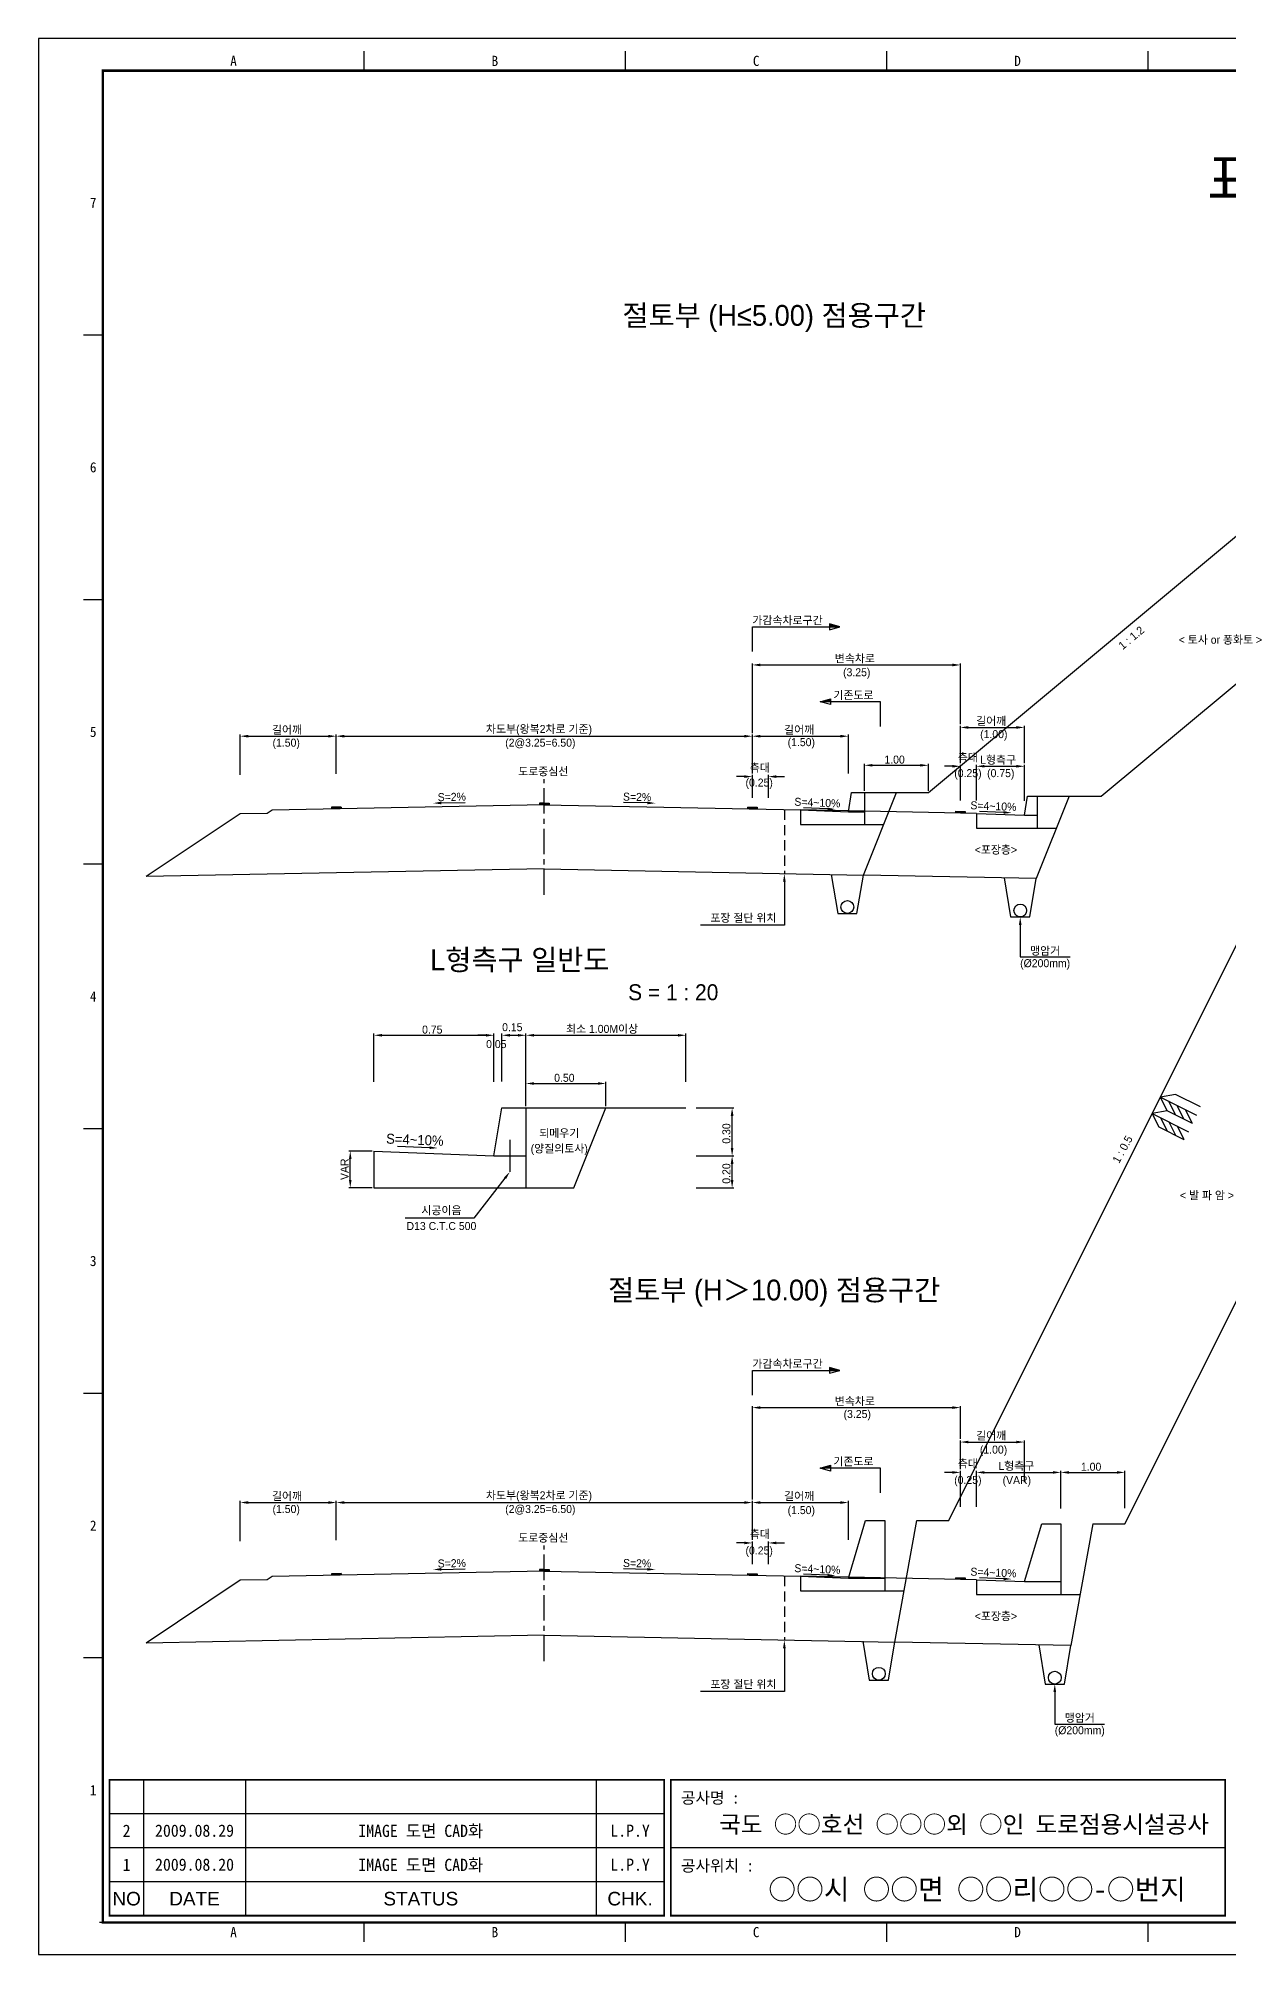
# Model space of a CAD drawing. Header units: millimetres. Extents: x 462 to 886, y -8 to 291.
# Drawn here: x 462.3 to 648.3, y -8.2 to 291.2 of the extents above; entities that cross this region are included whole.
import ezdxf
from ezdxf.enums import TextEntityAlignment as Align

# ---------------------------------------------------------------- set-up
doc = ezdxf.new("R2010")
doc.units = ezdxf.units.MM
doc.header["$LTSCALE"] = 0.25
doc.linetypes.add('CENTER', pattern=[50.8, 31.75, -6.35, 6.35, -6.35])
doc.linetypes.add('HIDDEN', pattern=[9.525, 6.35, -3.175])
for name, color, linetype in [('CC-BNCH-0005', 5, 'Continuous'), ('CC-GSTR-0004', 4, 'Continuous'), ('CM-LANE-0030', 30, 'Continuous'), ('CZ-DIMT-0002', 7, 'Continuous'), ('CZ-EXST-0002', 22, 'Continuous'), ('CZ-LIN1-0007', 7, 'Continuous'), ('CZ-LIN2-0003', 3, 'Continuous'), ('CZ-LINE-0001', 7, 'Continuous'), ('CZ-MACL-0006', 6, 'Continuous'), ('CZ-TEXT-BOX0', 7, 'Continuous'), ('TITLE', 7, 'Continuous')]:
    doc.layers.add(name, color=color, linetype=linetype)
doc.styles.add('견고딕', font='arial.ttf')
doc.styles.add('돋움', font='')
doc.styles.add('돋음체', font='')
doc.styles.get('돋움').set_extended_font_data('Dotum')
doc.styles.get('돋음체').set_extended_font_data('DotumChe')

msp = doc.modelspace()

# ---------------------------------------------------------------- hatches: boundary and pattern name
at = {"layer": 'CM-LANE-0030'}
h = msp.add_hatch(color=256, dxfattribs=at)
h.paths.add_polyline_path([(541.36, 171.73), (541.36, 171.48), (542.11, 171.47), (542.11, 171.72)])
h.paths.add_polyline_path([(541.36, 171.48), (541.36, 171.73), (540.61, 171.72), (540.61, 171.47)])
h = msp.add_hatch(color=256, dxfattribs=at)
h.paths.add_polyline_path([(541.36, 52.01), (541.36, 51.76), (542.11, 51.74), (542.11, 51.99)])
h.paths.add_polyline_path([(541.36, 51.76), (541.36, 52.01), (540.61, 51.99), (540.61, 51.74)])
at = {"layer": 'CZ-LIN1-0007'}
for points in [[(508.11, 170.82), (508.11, 171.07), (509.61, 171.1), (509.61, 170.85)], [(574.61, 170.82), (574.61, 171.07), (573.11, 171.1), (573.11, 170.85)], [(607.11, 170.17), (607.11, 170.42), (605.61, 170.45), (605.61, 170.2)], [(508.11, 51.09), (508.11, 51.34), (509.61, 51.37), (509.61, 51.12)], [(574.61, 51.09), (574.61, 51.34), (573.11, 51.37), (573.11, 51.12)], [(607.11, 50.44), (607.11, 50.69), (605.61, 50.72), (605.61, 50.47)]]:
    msp.add_hatch(color=256, dxfattribs=at).paths.add_polyline_path(points)
at = {"layer": 'CZ-LINE-0001'}
for points in [[(587.54, 199.25), (585.9, 199.71), (585.9, 199.25)], [(586.08, 187.56), (586.08, 188.02), (584.44, 187.56)], [(587.54, 83.11), (585.9, 83.57), (585.9, 83.11)], [(586.08, 67.84), (586.08, 68.3), (584.44, 67.84)]]:
    msp.add_hatch(color=256, dxfattribs=at).paths.add_polyline_path(points)

# ---------------------------------------------------------------- linework, layer by layer
at = {"layer": 'CC-BNCH-0005'}
for p, q in [((613.19, 160.05), (614.21, 153.95)), ((617.21, 153.95), (618.21, 159.95)), ((614.21, 153.95), (617.21, 153.95)), ((618.59, 40.21), (619.61, 34.11)), ((622.61, 34.11), (623.61, 40.11)), ((619.61, 34.11), (622.61, 34.11))]:
    msp.add_line(p, q, dxfattribs=at)
for centre in [(615.71, 154.95), (621.11, 35.11)]:
    msp.add_circle(centre, 1, dxfattribs=at)
at = {"layer": 'CC-GSTR-0004'}
for p, q in [((616.36, 169.83), (616.86, 172.83)), ((616.86, 172.83), (618.36, 172.83)), ((618.36, 172.83), (618.36, 167.83)), ((608.86, 170.13), (616.36, 169.83)), ((608.86, 170.13), (608.86, 167.83)), ((608.86, 167.83), (618.36, 167.83)), ((616.36, 169.83), (618.36, 169.83)), ((533.49, 116.62), (534.74, 124.12)), ((534.74, 124.12), (538.49, 124.12)), ((538.49, 124.12), (538.49, 111.62)), ((514.74, 117.37), (533.49, 116.62)), ((514.74, 117.37), (514.74, 111.62)), ((533.49, 116.62), (538.49, 116.62)), ((514.74, 111.62), (538.49, 111.62)), ((616.36, 50.11), (619.06, 59.11)), ((619.06, 59.11), (622.06, 59.11)), ((622.06, 59.11), (622.06, 48.11)), ((608.86, 50.41), (616.36, 50.11)), ((608.86, 50.41), (608.86, 48.11)), ((608.86, 48.11), (622.06, 48.11)), ((616.36, 50.11), (622.06, 50.11))]:
    msp.add_line(p, q, dxfattribs=at)
at = {"layer": 'CM-LANE-0030'}
for p, q in [((541.36, 171.73), (540.61, 171.72)), ((540.61, 171.72), (540.61, 171.47)), ((541.36, 171.73), (542.11, 171.72)), ((542.11, 171.72), (542.11, 171.5)), ((542.11, 171.72), (542.11, 171.47)), ((541.36, 52.01), (540.61, 51.99)), ((540.61, 51.99), (540.61, 51.74)), ((541.36, 52.01), (542.11, 51.99)), ((542.11, 51.99), (542.11, 51.74)), ((542.11, 51.99), (542.11, 51.77))]:
    msp.add_line(p, q, dxfattribs=at)
at = {"layer": 'CZ-EXST-0002'}
for p, q in [((601.36, 173.38), (652.3, 215.83)), ((541.36, 171.48), (498.86, 170.63)), ((541.36, 171.48), (581.36, 170.68)), ((581.36, 170.68), (588.86, 170.38)), ((581.36, 170.68), (581.36, 168.38)), ((588.86, 170.38), (589.36, 173.38)), ((589.36, 173.38), (591.36, 173.38)), ((591.2, 160.49), (596.36, 173.38)), ((591.36, 173.38), (591.36, 168.38)), ((591.36, 173.38), (601.36, 173.38)), ((493.86, 170.03), (479.17, 160.24)), ((498.09, 170.12), (493.86, 170.03)), ((498.86, 170.63), (498.09, 170.12)), ((581.36, 168.38), (591.36, 168.38)), ((588.86, 170.38), (591.36, 170.38)), ((591.36, 168.38), (594.36, 168.38)), ((541.36, 161.48), (479.17, 160.24)), ((541.36, 161.48), (591.2, 160.49)), ((586.18, 160.59), (587.2, 154.49)), ((590.2, 154.49), (591.2, 160.49)), ((587.2, 154.49), (590.2, 154.49)), ((604.56, 59.66), (651.08, 152.71)), ((638.68, 123.66), (637.63, 125.79)), ((637.63, 125.79), (643.26, 122.98)), ((636.34, 123.22), (641.98, 120.4)), ((637.39, 121.09), (636.34, 123.22)), ((639.98, 123.01), (638.93, 125.14)), ((641.29, 122.35), (640.24, 124.49)), ((642.6, 121.7), (641.55, 123.83)), ((641.32, 119.12), (637.39, 121.09)), ((638.7, 120.43), (637.65, 122.57)), ((640, 119.78), (638.95, 121.91)), ((641.31, 119.13), (640.26, 121.26)), ((588.86, 50.66), (591.56, 59.66)), ((591.56, 59.66), (594.56, 59.66)), ((594.56, 59.66), (594.56, 48.66)), ((596.11, 40.66), (599.56, 59.66)), ((599.56, 59.66), (604.56, 59.66)), ((498.86, 50.91), (498.09, 50.39)), ((541.36, 51.76), (498.86, 50.91)), ((541.36, 51.76), (581.36, 50.96)), ((581.36, 50.96), (588.86, 50.66)), ((581.36, 50.96), (581.36, 48.66)), ((493.86, 50.31), (479.17, 40.51)), ((498.09, 50.39), (493.86, 50.31)), ((581.36, 48.66), (590.86, 48.66)), ((588.86, 50.66), (594.56, 50.66)), ((590.86, 48.66), (594.56, 48.66)), ((594.56, 48.66), (597.56, 48.66)), ((541.36, 41.76), (479.17, 40.51)), ((541.36, 41.76), (596.11, 40.66)), ((591.1, 40.81), (592.12, 34.71)), ((595.12, 34.71), (596.12, 40.71)), ((592.12, 34.71), (595.12, 34.71))]:
    msp.add_line(p, q, dxfattribs=at)
for points in [[(643.89, 124.27), (639.96, 126.23), (637.63, 125.79)], [(642.6, 121.7), (638.68, 123.66), (636.34, 123.22)]]:
    msp.add_lwpolyline(points, dxfattribs=at)
for centre in [(588.7, 155.49), (593.62, 35.71)]:
    msp.add_circle(centre, 1, dxfattribs=at)
at = {"layer": 'CZ-LIN1-0007'}
for p, q in [((509.61, 171.1), (508.11, 171.07)), ((508.11, 171.07), (508.11, 170.82)), ((509.61, 171.1), (509.61, 170.85)), ((573.11, 171.1), (574.61, 171.07)), ((573.11, 171.1), (573.11, 170.85)), ((574.61, 171.07), (574.61, 170.82)), ((605.61, 170.45), (605.61, 170.2)), ((605.61, 170.45), (607.11, 170.42)), ((607.11, 170.42), (607.11, 170.17)), ((509.61, 51.37), (508.11, 51.34)), ((508.11, 51.34), (508.11, 51.09)), ((509.61, 51.37), (509.61, 51.12)), ((573.11, 51.37), (573.11, 51.12)), ((573.11, 51.37), (574.61, 51.34)), ((574.61, 51.34), (574.61, 51.09)), ((605.61, 50.72), (607.11, 50.69)), ((605.61, 50.72), (605.61, 50.47)), ((607.11, 50.69), (607.11, 50.44))]:
    msp.add_line(p, q, dxfattribs=at)
at = {"layer": 'CZ-LIN2-0003'}
for p, q in [((628.36, 172.83), (687.15, 221.82)), ((623.36, 172.83), (618.21, 159.95)), ((618.36, 172.83), (628.36, 172.83)), ((618.36, 167.83), (621.36, 167.83)), ((618.21, 159.95), (591.2, 160.49)), ((632.06, 59.11), (678.58, 152.16)), ((538.49, 124.12), (563.49, 124.12)), ((545.99, 111.62), (550.99, 124.12)), ((538.49, 111.62), (545.99, 111.62)), ((627.06, 59.11), (623.61, 40.11)), ((627.06, 59.11), (632.06, 59.11)), ((622.06, 48.11), (625.06, 48.11)), ((623.61, 40.11), (596.11, 40.66))]:
    msp.add_line(p, q, dxfattribs=at)
for points in [[(608.86, 170.13), (581.36, 170.68)], [(608.86, 50.41), (581.36, 50.96)]]:
    msp.add_lwpolyline(points, dxfattribs=at)
at = {"layer": 'CZ-LINE-0001'}
for p, q in [((573.86, 195.39), (573.86, 199.25)), ((573.86, 199.25), (587.54, 199.25)), ((587.54, 199.25), (585.9, 199.71)), ((585.9, 199.71), (585.9, 198.79)), ((585.9, 198.79), (587.54, 199.25)), ((573.86, 182.68), (573.86, 193.56)), ((575.11, 193.31), (605.11, 193.31)), ((606.36, 184.05), (606.36, 193.56)), ((584.44, 187.56), (586.08, 188.02)), ((593.86, 187.56), (584.44, 187.56)), ((586.08, 187.11), (584.44, 187.56)), ((586.08, 188.02), (586.08, 187.11)), ((593.86, 183.71), (593.86, 187.56)), ((606.36, 177.98), (606.36, 183.8)), ((607.61, 183.55), (615.11, 183.55)), ((616.36, 177.98), (616.36, 183.8)), ((493.86, 176.16), (493.86, 182.43)), ((495.11, 182.18), (507.61, 182.18)), ((508.86, 176.29), (508.86, 182.43)), ((508.86, 176.29), (508.86, 182.43)), ((510.11, 182.18), (572.61, 182.18)), ((573.86, 176.37), (573.86, 182.43)), ((573.86, 176.37), (573.86, 182.43)), ((575.11, 182.18), (587.61, 182.18)), ((588.86, 176.37), (588.86, 182.43)), ((591.36, 173.63), (591.36, 177.88)), ((592.61, 177.63), (600.11, 177.63)), ((601.36, 173.63), (601.36, 177.88)), ((605.11, 177.48), (603.86, 177.48)), ((606.36, 172.13), (606.36, 177.73)), ((608.86, 172.13), (608.86, 177.73)), ((608.86, 172.13), (608.86, 177.73)), ((610.11, 177.48), (611.36, 177.48)), ((610.11, 177.48), (615.11, 177.48)), ((616.36, 172.08), (616.36, 177.73)), ((572.61, 175.87), (571.36, 175.87)), ((573.86, 172.53), (573.86, 176.12)), ((576.36, 172.53), (576.36, 176.12)), ((577.61, 175.87), (578.86, 175.87)), ((557.46, 171.75), (553.71, 171.82)), ((585.61, 170.82), (581.86, 170.97)), ((613.11, 170.27), (609.36, 170.42)), ((578.86, 159.43), (578.86, 152.68)), ((615.71, 152.7), (615.71, 147.7)), ((578.86, 152.68), (565.77, 152.68)), ((615.71, 147.7), (623.49, 147.7)), ((514.74, 128.19), (514.74, 135.71)), ((515.99, 135.46), (532.24, 135.46)), ((532.24, 135.46), (530.99, 135.46)), ((533.49, 128.19), (533.49, 135.71)), ((533.49, 128.19), (533.49, 135.71)), ((534.74, 128.22), (534.74, 135.71)), ((534.74, 128.22), (534.74, 135.71)), ((535.99, 135.46), (537.24, 135.46)), ((535.99, 135.46), (537.24, 135.46)), ((538.49, 128.18), (538.49, 135.71)), ((538.49, 128.18), (538.49, 135.71)), ((539.74, 135.46), (562.24, 135.46)), ((563.49, 128.17), (563.49, 135.71)), ((538.49, 124.37), (538.49, 128.18)), ((539.74, 127.93), (549.74, 127.93)), ((550.99, 124.37), (550.99, 128.18)), ((565.08, 124.12), (570.95, 124.12)), ((570.7, 117.87), (570.7, 122.87)), ((514.49, 117.37), (510.8, 117.37)), ((523.44, 117.89), (518.44, 118.09)), ((511.05, 112.87), (511.05, 116.12)), ((565.08, 116.62), (570.95, 116.62)), ((565.08, 116.62), (570.95, 116.62)), ((570.7, 112.87), (570.7, 115.37)), ((514.49, 111.62), (510.8, 111.62)), ((535.22, 113.13), (530.36, 106.89)), ((565.08, 111.62), (570.95, 111.62)), ((530.36, 106.89), (519.64, 106.89)), ((573.86, 79.26), (573.86, 83.11)), ((573.86, 83.11), (587.54, 83.11)), ((587.54, 83.11), (585.9, 83.57)), ((585.9, 83.57), (585.9, 82.65)), ((585.9, 82.65), (587.54, 83.11)), ((573.86, 62.96), (573.86, 77.54)), ((575.11, 77.29), (605.11, 77.29)), ((606.36, 72.41), (606.36, 77.54)), ((606.36, 67.67), (606.36, 72.16)), ((607.61, 71.91), (615.11, 71.91)), ((616.36, 65.66), (616.36, 72.16)), ((584.44, 67.84), (586.08, 68.3)), ((593.86, 67.84), (584.44, 67.84)), ((586.08, 67.38), (584.44, 67.84)), ((586.08, 68.3), (586.08, 67.38)), ((593.86, 63.98), (593.86, 67.84)), ((605.11, 67.17), (603.86, 67.17)), ((606.36, 61.81), (606.36, 67.42)), ((608.86, 61.81), (608.86, 67.42)), ((608.86, 61.81), (608.86, 67.42)), ((610.11, 67.17), (611.36, 67.17)), ((610.11, 67.17), (620.81, 67.17)), ((622.06, 61.51), (622.06, 67.42)), ((622.06, 61.51), (622.06, 67.42)), ((623.31, 67.17), (630.81, 67.17)), ((632.06, 61.57), (632.06, 67.42)), ((493.86, 56.44), (493.86, 62.71)), ((495.11, 62.46), (507.61, 62.46)), ((508.86, 56.56), (508.86, 62.71)), ((508.86, 56.56), (508.86, 62.71)), ((510.11, 62.46), (572.61, 62.46)), ((573.86, 56.65), (573.86, 62.71)), ((573.86, 56.65), (573.86, 62.71)), ((575.11, 62.46), (587.61, 62.46)), ((588.86, 56.65), (588.86, 62.71)), ((572.61, 56.15), (571.36, 56.15)), ((573.86, 52.81), (573.86, 56.4)), ((576.36, 52.83), (576.36, 56.4)), ((577.61, 56.15), (578.86, 56.15)), ((557.46, 52.02), (553.71, 52.1)), ((585.61, 51.1), (581.86, 51.25)), ((613.11, 50.55), (609.36, 50.7)), ((578.86, 39.71), (578.86, 32.96)), ((578.86, 32.96), (565.77, 32.96)), ((621.11, 32.86), (621.11, 27.86)), ((621.11, 27.86), (628.89, 27.86))]:
    msp.add_line(p, q, dxfattribs=at)
at = {"layer": 'CZ-LINE-0001', "linetype": 'CENTER', "ltscale": 0.5}
for p, q in [((541.36, 157.39), (541.36, 175.49)), ((541.36, 37.66), (541.36, 55.77))]:
    msp.add_line(p, q, dxfattribs=at)
at = {"layer": 'CZ-LINE-0001', "extrusion": (0, 0, -1)}
for p, q in [((525.26, 171.75), (529.01, 171.82)), ((525.26, 52.02), (529.01, 52.1))]:
    msp.add_line(p, q, dxfattribs=at)
at = {"layer": 'CZ-LINE-0001', "linetype": 'HIDDEN'}
for p, q in [((578.86, 170.68), (578.86, 160.68)), ((578.86, 50.96), (578.86, 40.96))]:
    msp.add_line(p, q, dxfattribs=at)
at = {"layer": 'CZ-LINE-0001', "color": 1}
for points in [[(575.11, 193.52), (575.11, 193.1), (573.86, 193.31)], [(575.11, 77.5), (575.11, 77.08), (573.86, 77.29)]]:
    msp.add_solid(points, dxfattribs=at)
at = {"layer": 'CZ-LINE-0001'}
for points in [[(605.11, 193.52), (605.11, 193.1), (606.36, 193.31)], [(607.61, 183.76), (607.61, 183.34), (606.36, 183.55)], [(615.11, 183.76), (615.11, 183.34), (616.36, 183.55)], [(495.11, 182.39), (495.11, 181.97), (493.86, 182.18)], [(507.61, 182.39), (507.61, 181.97), (508.86, 182.18)], [(510.11, 182.39), (510.11, 181.97), (508.86, 182.18)], [(572.61, 182.39), (572.61, 181.97), (573.86, 182.18)], [(575.11, 182.39), (575.11, 181.97), (573.86, 182.18)], [(587.61, 182.39), (587.61, 181.97), (588.86, 182.18)], [(592.61, 177.84), (592.61, 177.43), (591.36, 177.63)], [(600.11, 177.84), (600.11, 177.43), (601.36, 177.63)], [(605.11, 177.69), (605.11, 177.28), (606.36, 177.48)], [(610.11, 177.69), (610.11, 177.28), (608.86, 177.48)], [(610.11, 177.69), (610.11, 177.28), (608.86, 177.48)], [(615.11, 177.69), (615.11, 177.28), (616.36, 177.48)], [(572.61, 176.08), (572.61, 175.66), (573.86, 175.87)], [(577.61, 176.08), (577.61, 175.66), (576.36, 175.87)], [(557.47, 171.96), (558.71, 171.72), (557.46, 171.54)], [(585.61, 171.03), (586.86, 170.77), (585.6, 170.62)], [(613.11, 170.48), (614.36, 170.22), (613.1, 170.07)], [(578.65, 159.43), (578.86, 160.68), (579.07, 159.43)], [(615.5, 152.7), (615.71, 153.95), (615.91, 152.7)], [(515.99, 135.66), (515.99, 135.25), (514.74, 135.46)], [(532.24, 135.66), (532.24, 135.25), (533.49, 135.46)], [(532.24, 135.66), (532.24, 135.25), (533.49, 135.46)], [(535.99, 135.66), (535.99, 135.25), (534.74, 135.46)], [(535.99, 135.66), (535.99, 135.25), (534.74, 135.46)], [(537.24, 135.66), (537.24, 135.25), (538.49, 135.46)], [(539.74, 135.66), (539.74, 135.25), (538.49, 135.46)], [(562.24, 135.66), (562.24, 135.25), (563.49, 135.46)], [(539.74, 128.13), (539.74, 127.72), (538.49, 127.93)], [(549.74, 128.13), (549.74, 127.72), (550.99, 127.93)], [(570.49, 122.87), (570.91, 122.87), (570.7, 124.12)], [(510.84, 116.12), (511.25, 116.12), (511.05, 117.37)], [(523.45, 118.1), (524.69, 117.84), (523.43, 117.69)], [(570.49, 117.87), (570.91, 117.87), (570.7, 116.62)], [(535.06, 113.26), (535.99, 114.12), (535.39, 113.01)], [(570.49, 115.37), (570.91, 115.37), (570.7, 116.62)], [(510.84, 112.87), (511.25, 112.87), (511.05, 111.62)], [(570.49, 112.87), (570.91, 112.87), (570.7, 111.62)], [(605.11, 77.5), (605.11, 77.08), (606.36, 77.29)], [(607.61, 72.12), (607.61, 71.71), (606.36, 71.91)], [(615.11, 72.12), (615.11, 71.71), (616.36, 71.91)], [(605.11, 67.37), (605.11, 66.96), (606.36, 67.17)], [(610.11, 67.37), (610.11, 66.96), (608.86, 67.17)], [(610.11, 67.37), (610.11, 66.96), (608.86, 67.17)], [(620.81, 67.37), (620.81, 66.96), (622.06, 67.17)], [(623.31, 67.37), (623.31, 66.96), (622.06, 67.17)], [(630.81, 67.37), (630.81, 66.96), (632.06, 67.17)], [(495.11, 62.67), (495.11, 62.25), (493.86, 62.46)], [(507.61, 62.67), (507.61, 62.25), (508.86, 62.46)], [(510.11, 62.67), (510.11, 62.25), (508.86, 62.46)], [(572.61, 62.67), (572.61, 62.25), (573.86, 62.46)], [(575.11, 62.67), (575.11, 62.25), (573.86, 62.46)], [(587.61, 62.67), (587.61, 62.25), (588.86, 62.46)], [(572.61, 56.36), (572.61, 55.94), (573.86, 56.15)], [(577.61, 56.36), (577.61, 55.94), (576.36, 56.15)], [(557.47, 52.23), (558.71, 52), (557.46, 51.82)], [(585.61, 51.31), (586.86, 51.05), (585.6, 50.89)], [(613.11, 50.76), (614.36, 50.5), (613.1, 50.34)], [(578.65, 39.71), (578.86, 40.96), (579.07, 39.71)], [(620.9, 32.86), (621.11, 34.11), (621.31, 32.86)]]:
    msp.add_solid(points, dxfattribs=at)
at = {"layer": 'CZ-LINE-0001', "extrusion": (0, 0, -1)}
for points in [[(-525.25, 171.96), (-524.01, 171.72), (-525.26, 171.54)], [(-525.25, 52.23), (-524.01, 52), (-525.26, 51.82)]]:
    msp.add_solid(points, dxfattribs=at)
at = {"layer": 'CZ-MACL-0006'}
msp.add_line((535.99, 119.12), (535.99, 114.12), dxfattribs=at)
at = {"layer": 'TITLE', "color": 7, "linetype": 'Continuous'}
for p, q in [((513.22, 286.16), (513.22, 289.19)), ((554.05, 286.16), (554.05, 289.19)), ((594.87, 286.16), (594.87, 289.19)), ((635.7, 286.16), (635.7, 289.19)), ((472.4, 244.84), (469.38, 244.84)), ((472.4, 203.51), (469.38, 203.51)), ((472.4, 162.18), (469.38, 162.18)), ((472.4, 120.85), (469.38, 120.85)), ((472.4, 79.52), (469.38, 79.52)), ((472.4, 38.19), (469.38, 38.19)), ((513.22, -6.16), (513.22, -3.14)), ((554.05, -6.16), (554.05, -3.14)), ((594.87, -6.16), (594.87, -3.14)), ((635.7, -6.16), (635.7, -3.14))]:
    msp.add_line(p, q, dxfattribs=at)
at = {"layer": 'TITLE', "ltscale": 150}
for p, q in [((478.77, 19.14), (478.77, -2.08)), ((494.68, 19.14), (494.68, -2.08)), ((549.46, 19.14), (549.46, -2.08)), ((560.07, 13.84), (473.46, 13.84)), ((560.07, 8.53), (473.46, 8.53)), ((647.74, 8.53), (561.13, 8.53)), ((560.07, 3.23), (473.46, 3.23))]:
    msp.add_line(p, q, dxfattribs=at)
at = {"layer": 'TITLE'}
msp.add_line((880.76, -3.14), (471.9, -3.14), dxfattribs=at)
msp.add_lwpolyline([(462.32, -8.17), (885.68, -8.17), (885.68, 291.2), (462.32, 291.2)], close=True, dxfattribs=at)
at = {"layer": 'TITLE', "linetype": 'Continuous', "const_width": 0.403}
msp.add_lwpolyline([(472.4, -3.14), (472.4, 286.16), (880.65, 286.16), (880.65, -3.14)], close=True, dxfattribs=at)
at = {"layer": 'TITLE', "ltscale": 150, "const_width": 0.265}
for points in [[(473.46, 19.14), (560.07, 19.14), (560.07, -2.08), (473.46, -2.08)], [(561.13, 19.14), (647.74, 19.14), (647.74, -2.08), (561.13, -2.08)]]:
    msp.add_lwpolyline(points, close=True, dxfattribs=at)

# ---------------------------------------------------------------- texts
at = {"layer": 'CZ-DIMT-0002', "style": '돋움'}
for s, p in [('가감속차로구간', (573.86, 200.27)), ('기존도로', (586.52, 188.59)), ('가감속차로구간', (573.86, 84.14)), ('기존도로', (586.52, 68.87))]:
    msp.add_text(s, height=1.25, dxfattribs=at).set_placement(p, align=Align.MIDDLE_LEFT)
for s, height, rotation, p in [('1 : 1.2', 1.25, 39.8056, (633.06, 197.55)), ('S=2%', 1.25, 1.1458, (526.91, 172.7)), ('S=2%', 1.25, 358.8542, (555.86, 172.7)), ('S=4~10%', 1.25, 357.7094, (584.02, 171.81)), ('S=4~10%', 1.25, 357.7094, (611.52, 171.26)), ('S=4~10%', 1.562, 357.7094, (521.14, 119.14)), ('1 : 0.5', 1.25, 61.1443, (631.69, 117.64)), ('S=2%', 1.25, 1.1458, (526.91, 52.98)), ('S=2%', 1.25, 358.8542, (555.86, 52.98)), ('S=4~10%', 1.25, 357.7094, (584.02, 52.08)), ('S=4~10%', 1.25, 357.7094, (611.52, 51.53))]:
    msp.add_text(s, height=height, rotation=rotation, dxfattribs=at).set_placement(p, align=Align.MIDDLE_CENTER)
for s, p in [('< 토사 or 퐁화토 >', (646.98, 197.25)), ('(3.25)', (590.17, 192.17)), ('(1.00)', (611.58, 182.5)), ('(1.50)', (501.04, 181.17)), ('(2@3.25=6.50)', (540.74, 181.17)), ('(1.50)', (581.51, 181.25)), ('도로중심선', (541.2, 176.68)), ('(0.25)', (607.54, 176.41)), ('(0.75)', (612.67, 176.41)), ('(0.25)', (574.93, 174.94)), ('<포장층>', (611.91, 164.44)), ('포장 절단 위치', (572.46, 153.79)), ('(Ø200mm)', (619.6, 146.72)), ('맹암거', (619.6, 148.66)), ('되메우기', (543.7, 120.17)), ('(양질의토사)', (543.7, 117.76)), ('< 발 파 암 >', (644.88, 110.46)), ('시공이음', (525.29, 108.1)), ('D13 C.T.C 500', (525.29, 105.66)), ('(3.25)', (590.25, 76.29)), ('(1.00)', (611.54, 70.73)), ('(0.25)', (607.53, 65.99)), ('(VAR)', (615.18, 65.96)), ('(1.50)', (501.04, 61.45)), ('(2@3.25=6.50)', (540.74, 61.45)), ('(1.50)', (581.51, 61.28)), ('도로중심선', (541.2, 56.96)), ('(0.25)', (574.93, 54.97)), ('<포장층>', (611.91, 44.72)), ('포장 절단 위치', (572.46, 34.07)), ('(Ø200mm)', (625.01, 26.89)), ('맹암거', (625.01, 28.83))]:
    msp.add_text(s, height=1.25, dxfattribs=at).set_placement(p, align=Align.MIDDLE_CENTER)
at = {"layer": 'CZ-LINE-0001', "style": '돋움'}
for s, p in [('변속차로', (586.74, 193.7)), ('길어깨', (498.82, 182.56)), ('차도부(왕복2차로 기준)', (532.25, 182.68)), ('길어깨', (578.82, 182.56)), ('길어깨', (608.82, 183.93)), ('측대', (605.95, 178.25)), ('측대', (573.45, 176.63)), ('1.00', (594.49, 177.9)), ('L형측구', (609.45, 177.87)), ('0.75', (522.27, 135.72)), ('0.05', (532.27, 133.46)), ('0.15', (534.77, 136.1)), ('최소 1.00M이상', (544.75, 135.83)), ('0.50', (542.9, 128.19)), ('변속차로', (586.74, 77.68)), ('길어깨', (608.82, 72.29)), ('측대', (605.95, 67.93)), ('L형측구', (612.3, 67.56)), ('1.00', (625.19, 67.43)), ('길어깨', (498.82, 62.84)), ('차도부(왕복2차로 기준)', (532.25, 62.96)), ('길어깨', (578.82, 62.84)), ('측대', (573.45, 56.91))]:
    msp.add_text(s, height=1.25, dxfattribs=at).set_placement(p)
for s, p in [('0.30', (570.43, 118.52)), ('VAR', (510.78, 112.85)), ('0.20', (570.43, 112.27))]:
    msp.add_text(s, height=1.25, rotation=90, dxfattribs=at).set_placement(p)
at = {"layer": 'CZ-TEXT-BOX0', "style": '돋움'}
for s, height, p in [('표준횡단면도 (4)', 6.5, (675.74, 269.29)), ('절토부 (H≤5.00) 점용구간', 3.25, (577.27, 247.92)), ('L형측구 일반도', 3.25, (537.54, 147.25)), ('절토부 (H＞10.00) 점용구간', 3.25, (577.27, 95.66))]:
    msp.add_text(s, height=height, dxfattribs=at).set_placement(p, align=Align.MIDDLE_CENTER)
msp.add_text('S = 1 : 20', height=2.5, dxfattribs=at).set_placement((554.46, 142.18), align=Align.MIDDLE_LEFT)
at = {"layer": 'TITLE', "color": 3, "linetype": 'Continuous', "style": '돋음체'}
for s, p in [('A', (492.81, 287.68)), ('B', (533.64, 287.68)), ('C', (574.46, 287.68)), ('D', (615.29, 287.68)), ('7', (470.89, 265.51)), ('6', (470.89, 224.18)), ('5', (470.89, 182.85)), ('4', (470.89, 141.52)), ('3', (470.89, 100.19)), ('2', (470.89, 58.86)), ('1', (470.89, 17.53)), ('A', (492.81, -4.65)), ('B', (533.64, -4.65)), ('C', (574.46, -4.65)), ('D', (615.29, -4.65))]:
    msp.add_text(s, height=1.59, dxfattribs=at).set_placement(p, align=Align.MIDDLE)
at = {"layer": 'TITLE', "style": '돋음체'}
for s, p in [('공사명 : ', (562.72, 15.43)), ('공사위치 :', (562.72, 4.82))]:
    msp.add_text(s, height=1.804, dxfattribs=at).set_placement(p)
at = {"layer": 'TITLE', "color": 1, "linetype": 'Continuous', "style": '돋음체'}
msp.add_text('2', height=1.91, dxfattribs=at).set_placement((476.11, 11.19), align=Align.MIDDLE)
at = {"layer": 'TITLE', "linetype": 'Continuous'}
for s, height, style, p in [('2009.08.29', 1.91, '돋음체', (486.72, 11.19)), ('L.P.Y', 1.91, '돋음체', (554.76, 11.19)), ('1', 1.91, '돋음체', (476.11, 5.88)), ('2009.08.20', 1.91, '돋음체', (486.72, 5.88)), ('L.P.Y', 1.91, '돋음체', (554.76, 5.88)), ('NO', 2.122, '견고딕', (476.11, 0.58)), ('DATE', 2.122, '견고딕', (486.72, 0.58)), ('STATUS', 2.122, '견고딕', (522.07, 0.58)), ('CHK.', 2.122, '견고딕', (554.76, 0.58))]:
    msp.add_text(s, height=height, dxfattribs=dict(at, style=style)).set_placement(p, align=Align.MIDDLE)
at = {"layer": 'TITLE', "style": '돋음체'}
for p in [(522.07, 11.19), (522.07, 5.88)]:
    msp.add_text('IMAGE 도면 CAD화', height=1.9099, dxfattribs=at).set_placement(p, align=Align.MIDDLE)
at = {"layer": 'TITLE', "color": 7, "linetype": 'Continuous', "style": '돋음체'}
for s, height, p in [('국도 ○○호선 ○○○외 ○인 도로점용시설공사', 2.7, (606.94, 12.22)), ('○○시 ○○면 ○○리○○-○번지', 3.1832, (608.96, 2.06))]:
    msp.add_text(s, height=height, dxfattribs=at).set_placement(p, align=Align.MIDDLE)

doc.saveas('drawing.dxf')
